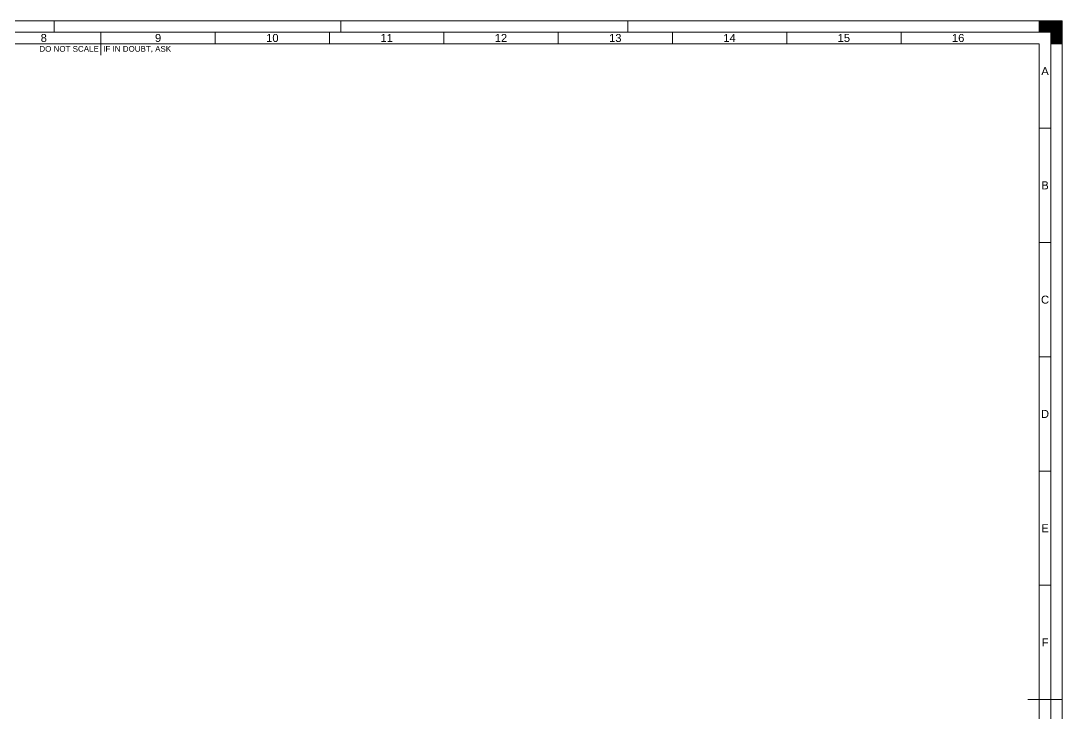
# Paper-space layout 'A1 - Landscape' of a CAD drawing. Header units: millimetres. Extents: x 0 to 841, y 0 to 594.
# Drawn here: x 385.5 to 841, y 291.1 to 594 of the extents above; entities that cross this region are included whole.
import ezdxf
from ezdxf.enums import TextEntityAlignment as Align

# ---------------------------------------------------------------- set-up
doc = ezdxf.new("R2010")
doc.units = ezdxf.units.MM
for name, color, linetype, lineweight in [('CDL_FRAME', 7, 'Continuous', 18), ('CDL_FRAME_GREEN', 3, 'Continuous', 18), ('CDL_FRAME_RED', 1, 'Continuous', 18), ('CDL_FRAME_YELLOW', 2, 'Continuous', 18)]:
    doc.layers.add(name, color=color, linetype=linetype, lineweight=lineweight)
doc.layers.add('CDL_TITLE_BLOCK', color=7, linetype='Continuous')
doc.styles.add('RHI_BORDER', font='arial.ttf')

# ---------------------------------------------------------------- blocks, each defined once
blk = doc.blocks.new('LANDSCAPE_DINA1_FRAME_REV03_ISO5457')
at = {"layer": 'CDL_FRAME_GREEN'}
h = blk.add_hatch(color=256, dxfattribs=at)
h.dxf.hatch_style = 1
h.paths.add_polyline_path([(836, 594), (831, 594), (831, 589), (836, 589)])
h = blk.add_hatch(color=256, dxfattribs=at)
h.dxf.hatch_style = 1
h.paths.add_polyline_path([(836, 589), (841, 589), (841, 594), (836, 594)])
h = blk.add_hatch(color=256, dxfattribs=at)
h.dxf.hatch_style = 1
h.paths.add_polyline_path([(836, 584), (841, 584), (841, 589), (836, 589)])
at = {"layer": 'CDL_FRAME', "linetype": 'Continuous'}
for p, q in [((420.5, 579), (420.5, 589)), ((20, 584), (831, 584)), ((831, 10), (831, 584)), ((826, 297), (836, 297))]:
    blk.add_line(p, q, dxfattribs=at)
at = {"layer": 'CDL_FRAME_GREEN', "linetype": 'Continuous'}
for p, q in [((0, 594), (841, 594)), ((400, 589), (400, 594)), ((525.5, 589), (525.5, 594)), ((651, 589), (651, 594)), ((841, 0), (841, 594)), ((836, 297), (841, 297))]:
    blk.add_line(p, q, dxfattribs=at)
at = {"layer": 'CDL_FRAME_GREEN'}
for points in [[(841, 589), (831, 589), (831, 594), (841, 594)], [(836, 584), (841, 584), (841, 594), (836, 594)]]:
    blk.add_lwpolyline(points, close=True, dxfattribs=at)
at = {"layer": 'CDL_FRAME_RED', "linetype": 'Continuous'}
for p in [(15, 589), (836, 5)]:
    blk.add_line(p, (836, 589), dxfattribs=at)
at = {"layer": 'CDL_FRAME_YELLOW', "linetype": 'Continuous'}
for p, q in [((470.5, 584), (470.5, 589)), ((520.5, 584), (520.5, 589)), ((570.5, 584), (570.5, 589)), ((620.5, 584), (620.5, 589)), ((670.5, 584), (670.5, 589)), ((720.5, 584), (720.5, 589)), ((770.5, 584), (770.5, 589)), ((831, 547), (836, 547)), ((831, 497), (836, 497)), ((831, 447), (836, 447)), ((831, 397), (836, 397)), ((831, 347), (836, 347))]:
    blk.add_line(p, q, dxfattribs=at)
at = {"layer": 'CDL_FRAME_GREEN', "linetype": 'Continuous', "style": 'RHI_BORDER'}
for s, p in [('8', (395.5, 586.5)), ('9', (445.5, 586.5)), ('10', (495.5, 586.5)), ('11', (545.5, 586.5)), ('12', (595.5, 586.5)), ('13', (645.5, 586.5)), ('14', (695.5, 586.5)), ('15', (745.5, 586.5)), ('16', (795.5, 586.5)), ('A', (833.5, 572)), ('B', (833.5, 522)), ('C', (833.5, 472)), ('D', (833.5, 422)), ('E', (833.5, 372)), ('F', (833.5, 322))]:
    blk.add_text(s, height=3.5, dxfattribs=at).set_placement(p, align=Align.MIDDLE_CENTER)
at = {"layer": 'CDL_FRAME_GREEN', "insert": (422.4, 581.5), "char_height": 2.5, "attachment_point": 5, "style": 'RHI_BORDER'}
blk.add_mtext_dynamic_manual_height_columns('{\\fArial|b0|i0|c0|p34;DO NOT SCALE  IF IN DOUBT, ASK}', width=60.0866, gutter_width=17.5, heights=[0], dxfattribs=at)

psp = doc.layouts.new('A1 - Landscape')

# ---------------------------------------------------------------- block references
at = {"layer": 'CDL_TITLE_BLOCK', "lineweight": 0}
psp.add_blockref('LANDSCAPE_DINA1_FRAME_REV03_ISO5457', (0, 0), dxfattribs=at)

doc.saveas('drawing.dxf')
